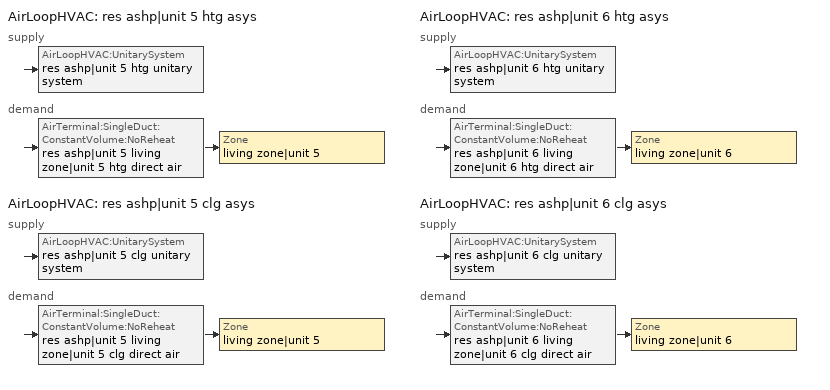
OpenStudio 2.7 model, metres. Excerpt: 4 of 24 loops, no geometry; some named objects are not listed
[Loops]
AirLoopHVAC 'res ashp|unit 5 htg asys'
 supply: AirLoopHVAC:UnitarySystem 'res ashp|unit 5 htg unitary system'
 demand: AirTerminal:SingleDuct:ConstantVolume:NoReheat 'res ashp|unit 5 living zone|unit 5 htg direct air' > Zone 'living zone|unit 5'
AirLoopHVAC 'res ashp|unit 5 clg asys'
 supply: AirLoopHVAC:UnitarySystem 'res ashp|unit 5 clg unitary system'
 demand: AirTerminal:SingleDuct:ConstantVolume:NoReheat 'res ashp|unit 5 living zone|unit 5 clg direct air' > Zone 'living zone|unit 5'
AirLoopHVAC 'res ashp|unit 6 htg asys'
 supply: AirLoopHVAC:UnitarySystem 'res ashp|unit 6 htg unitary system'
 demand: AirTerminal:SingleDuct:ConstantVolume:NoReheat 'res ashp|unit 6 living zone|unit 6 htg direct air' > Zone 'living zone|unit 6'
AirLoopHVAC 'res ashp|unit 6 clg asys'
 supply: AirLoopHVAC:UnitarySystem 'res ashp|unit 6 clg unitary system'
 demand: AirTerminal:SingleDuct:ConstantVolume:NoReheat 'res ashp|unit 6 living zone|unit 6 clg direct air' > Zone 'living zone|unit 6'
[Sizing:Zone] Zone Cooling Design Supply Air Temperature Input Method=SupplyAirTemperature; Zone Cooling Design Supply Air Temperature {C}=14; Zone Cooling Design Supply Air Temperature Difference {deltaC}=11.11; Zone Heating Design Supply Air Temperature Input Method=SupplyAirTemperature; Zone Heating Design Supply Air Temperature {C}=40; Zone Heating Design Supply Air Temperature Difference {deltaC}=11.11; Zone Cooling Design Supply Air Humidity Ratio {kg-H2O/kg-air}=0.0085; Zone Heating Design Supply Air Humidity Ratio {kg-H2O/kg-air}=0.008; Cooling Design Air Flow Method=DesignDay; Heating Design Air Flow Method=DesignDay; Account for Dedicated Outdoor Air System=No; Dedicated Outdoor Air System Control Strategy=NeutralSupplyAir; Dedicated Outdoor Air Low Setpoint Temperature for Design {C}=autosize; Dedicated Outdoor Air High Setpoint Temperature for Design {C}=autosize
living zone|unit 5; living zone|unit 6
[Zone equipment]
living zone|unit 5: res ashp|unit 5 living zone|unit 5 htg direct air, res ashp|unit 5 living zone|unit 5 clg direct air
living zone|unit 6: res ashp|unit 6 living zone|unit 6 htg direct air, res ashp|unit 6 living zone|unit 6 clg direct air
[Fan:OnOff] Availability Schedule=Always On Discrete; Fan Total Efficiency=0.75; Pressure Rise {Pa}=476.748; Maximum Flow Rate {m3/s}=autosize; Motor Efficiency=1; Motor In Airstream Fraction=1
Name | Fan Power Ratio Function of Speed Ratio Curve | Fan Efficiency Ratio Function of Speed Ratio Curve
res ashp|unit 5 htg supply fan | res ashp|unit 5 fan power curve | res ashp|unit 5 fan eff curve
res ashp|unit 5 clg supply fan | res ashp|unit 5 fan power curve 1 | res ashp|unit 5 fan eff curve 1
res ashp|unit 6 htg supply fan | res ashp|unit 6 fan power curve | res ashp|unit 6 fan eff curve
res ashp|unit 6 clg supply fan | res ashp|unit 6 fan power curve 1 | res ashp|unit 6 fan eff curve 1
[EnergyManagementSystem:Sensor]
Name | Output Variable or Output Meter Index Key | Output Variable or Output Meter
res_wh_5_amb_temp; res_af_5_tin_s | living zone|unit 5 | Zone Mean Air Temperature
res_wh_5_amb_rh | living zone|unit 5 | Zone Air Relative Humidity
res_wh_6_amb_temp; res_af_6_tin_s | living zone|unit 6 | Zone Mean Air Temperature
res_wh_6_amb_rh | living zone|unit 6 | Zone Air Relative Humidity
res_infil_1_range_sch_s | res mv_1 range exhaust schedule | Schedule Value
res_infil_1_bath_sch_s | res mv_1 bath exhaust schedule | Schedule Value
res_infil_1_wh_sch_s; res_infil_2_wh_sch_s; res_infil_4_wh_sch_s; res_infil_3_wh_sch_s; res_infil_8_wh_sch_s; res_infil_5_wh_sch_s; res_infil_6_wh_sch_s | Always On Discrete | Schedule Value
res_nv_2_nva_s | res nv_2 avail schedule | Schedule Value
res_nv_2_sp_s | res nv_2 temp schedule | Schedule Value
res_ds_res_ashp_unit_2_htg_asys_ah_mfr_s | Node 129 | System Node Mass Flow Rate
res_ds_res_ashp_unit_2_htg_asys_ah_vfr_s | Node 129 | System Node Current Density Volume Flow Rate
res_ds_res_ashp_unit_2_htg_asys_ah_tt_s | Node 129 | System Node Temperature
res_ds_res_ashp_unit_2_htg_asys_ra_t_s | Node 132 | System Node Temperature
res_ds_res_ashp_unit_2_htg_asys_ah_wt_s | Node 129 | System Node Humidity Ratio
res_ds_res_ashp_unit_2_htg_asys_ra_w_s | Node 132 | System Node Humidity Ratio
res_ds_res_ashp_unit_2_htg_asys_ah_t_s; res_ds_res_ashp_unit_2_clg_asys_ah_t_s; res_ds_res_ashp_unit_4_htg_asys_ah_t_s; res_ds_res_ashp_unit_4_clg_asys_ah_t_s; res_ds_res_ashp_unit_3_htg_asys_ah_t_s; res_ds_res_ashp_unit_3_clg_asys_ah_t_s | unfinished basement zone | Zone Air Temperature
res_ds_res_ashp_unit_2_htg_asys_ah_w_s; res_ds_res_ashp_unit_2_clg_asys_ah_w_s; res_ds_res_ashp_unit_4_htg_asys_ah_w_s; res_ds_res_ashp_unit_4_clg_asys_ah_w_s; res_ds_res_ashp_unit_3_htg_asys_ah_w_s; res_ds_res_ashp_unit_3_clg_asys_ah_w_s | unfinished basement zone | Zone Mean Air Humidity Ratio
res_ds_res_ashp_unit_2_clg_asys_ah_mfr_s | Node 136 | System Node Mass Flow Rate
res_ds_res_ashp_unit_2_clg_asys_ah_vfr_s | Node 136 | System Node Current Density Volume Flow Rate
res_ds_res_ashp_unit_2_clg_asys_ah_tt_s | Node 136 | System Node Temperature
res_ds_res_ashp_unit_2_clg_asys_ra_t_s | Node 139 | System Node Temperature
res_ds_res_ashp_unit_2_clg_asys_ah_wt_s | Node 136 | System Node Humidity Ratio
res_ds_res_ashp_unit_2_clg_asys_ra_w_s | Node 139 | System Node Humidity Ratio
res_infil_2_range_sch_s | res mv_2 range exhaust schedule | Schedule Value
res_infil_2_bath_sch_s | res mv_2 bath exhaust schedule | Schedule Value
res_nv_4_nva_s | res nv_4 avail schedule | Schedule Value
res_nv_4_sp_s | res nv_4 temp schedule | Schedule Value
res_ds_res_ashp_unit_4_htg_asys_ah_mfr_s | Node 143 | System Node Mass Flow Rate
res_ds_res_ashp_unit_4_htg_asys_ah_vfr_s | Node 143 | System Node Current Density Volume Flow Rate
res_ds_res_ashp_unit_4_htg_asys_ah_tt_s | Node 143 | System Node Temperature
res_ds_res_ashp_unit_4_htg_asys_ra_t_s | Node 146 | System Node Temperature
res_ds_res_ashp_unit_4_htg_asys_ah_wt_s | Node 143 | System Node Humidity Ratio
res_ds_res_ashp_unit_4_htg_asys_ra_w_s | Node 146 | System Node Humidity Ratio
res_ds_res_ashp_unit_4_clg_asys_ah_mfr_s | Node 150 | System Node Mass Flow Rate
res_ds_res_ashp_unit_4_clg_asys_ah_vfr_s | Node 150 | System Node Current Density Volume Flow Rate
res_ds_res_ashp_unit_4_clg_asys_ah_tt_s | Node 150 | System Node Temperature
res_ds_res_ashp_unit_4_clg_asys_ra_t_s | Node 153 | System Node Temperature
res_ds_res_ashp_unit_4_clg_asys_ah_wt_s | Node 150 | System Node Humidity Ratio
res_ds_res_ashp_unit_4_clg_asys_ra_w_s | Node 153 | System Node Humidity Ratio
res_infil_4_range_sch_s | res mv_4 range exhaust schedule | Schedule Value
res_infil_4_bath_sch_s | res mv_4 bath exhaust schedule | Schedule Value
res_nv_3_nva_s | res nv_3 avail schedule | Schedule Value
res_nv_3_sp_s | res nv_3 temp schedule | Schedule Value
res_ds_res_ashp_unit_3_htg_asys_ah_mfr_s | Node 157 | System Node Mass Flow Rate
res_ds_res_ashp_unit_3_htg_asys_ah_vfr_s | Node 157 | System Node Current Density Volume Flow Rate
res_ds_res_ashp_unit_3_htg_asys_ah_tt_s | Node 157 | System Node Temperature
res_ds_res_ashp_unit_3_htg_asys_ra_t_s | Node 160 | System Node Temperature
res_ds_res_ashp_unit_3_htg_asys_ah_wt_s | Node 157 | System Node Humidity Ratio
res_ds_res_ashp_unit_3_htg_asys_ra_w_s | Node 160 | System Node Humidity Ratio
res_ds_res_ashp_unit_3_clg_asys_ah_mfr_s | Node 164 | System Node Mass Flow Rate
res_ds_res_ashp_unit_3_clg_asys_ah_vfr_s | Node 164 | System Node Current Density Volume Flow Rate
res_ds_res_ashp_unit_3_clg_asys_ah_tt_s | Node 164 | System Node Temperature
res_ds_res_ashp_unit_3_clg_asys_ra_t_s | Node 167 | System Node Temperature
res_ds_res_ashp_unit_3_clg_asys_ah_wt_s | Node 164 | System Node Humidity Ratio
res_ds_res_ashp_unit_3_clg_asys_ra_w_s | Node 167 | System Node Humidity Ratio
res_infil_3_range_sch_s | res mv_3 range exhaust schedule | Schedule Value
res_infil_3_bath_sch_s | res mv_3 bath exhaust schedule | Schedule Value
res_nv_8_nva_s | res nv_8 avail schedule | Schedule Value
res_nv_8_sp_s | res nv_8 temp schedule | Schedule Value
res_infil_8_range_sch_s | res mv_8 range exhaust schedule | Schedule Value
res_infil_8_bath_sch_s | res mv_8 bath exhaust schedule | Schedule Value
res_af_5_tt_s | living zone|unit 5 | Zone Outdoor Air Drybulb Temperature
res_nv_5_nva_s | res nv_5 avail schedule | Schedule Value
res_nv_5_sp_s | res nv_5 temp schedule | Schedule Value
res_ds_res_ashp_unit_5_htg_asys_fan_rtf_s | res ashp|unit 5 htg supply fan | Fan Runtime Fraction
res_ds_res_ashp_unit_5_clg_asys_fan_rtf_s | res ashp|unit 5 clg supply fan | Fan Runtime Fraction
res_infil_5_range_sch_s | res mv_5 range exhaust schedule | Schedule Value
res_infil_5_bath_sch_s | res mv_5 bath exhaust schedule | Schedule Value
res_af_6_tt_s | living zone|unit 6 | Zone Outdoor Air Drybulb Temperature
res_nv_6_nva_s | res nv_6 avail schedule | Schedule Value
res_nv_6_sp_s | res nv_6 temp schedule | Schedule Value
res_ds_res_ashp_unit_6_htg_asys_fan_rtf_s | res ashp|unit 6 htg supply fan | Fan Runtime Fraction
res_ds_res_ashp_unit_6_clg_asys_fan_rtf_s | res ashp|unit 6 clg supply fan | Fan Runtime Fraction
res_infil_6_range_sch_s | res mv_6 range exhaust schedule | Schedule Value
res_infil_6_bath_sch_s | res mv_6 bath exhaust schedule | Schedule Value
[EnergyManagementSystem:Actuator]
Name | Actuated Component | Actuated Component Type | Actuated Component Control Type
res_wh_7_sens_act | res wh_7 sens | OtherEquipment | Power Level
res_wh_7_lat_act | res wh_7 lat | OtherEquipment | Power Level
res_wh_7_LESchedOverride | res wh_7 BottomElementSetpoint | Schedule:Constant | Schedule Value
res_wh_7_HPSchedOverride | res wh_7 WaterHeaterHPSchedule | Schedule:Constant | Schedule Value
res_wh_7_UESchedOverride | res wh_7 TopElementSetpoint | Schedule:Constant | Schedule Value
res_wh_1_sens_act | res wh_1 sens | OtherEquipment | Power Level
res_wh_1_lat_act | res wh_1 lat | OtherEquipment | Power Level
res_wh_1_LESchedOverride | res wh_1 BottomElementSetpoint | Schedule:Constant | Schedule Value
res_wh_1_HPSchedOverride | res wh_1 WaterHeaterHPSchedule | Schedule:Constant | Schedule Value
res_wh_1_UESchedOverride | res wh_1 TopElementSetpoint | Schedule:Constant | Schedule Value
res_wh_2_sens_act | res wh_2 sens | OtherEquipment | Power Level
res_wh_2_lat_act | res wh_2 lat | OtherEquipment | Power Level
res_wh_2_LESchedOverride | res wh_2 BottomElementSetpoint | Schedule:Constant | Schedule Value
res_wh_2_HPSchedOverride | res wh_2 WaterHeaterHPSchedule | Schedule:Constant | Schedule Value
res_wh_2_UESchedOverride | res wh_2 TopElementSetpoint | Schedule:Constant | Schedule Value
res_wh_4_sens_act | res wh_4 sens | OtherEquipment | Power Level
res_wh_4_lat_act | res wh_4 lat | OtherEquipment | Power Level
res_wh_4_LESchedOverride | res wh_4 BottomElementSetpoint | Schedule:Constant | Schedule Value
res_wh_4_HPSchedOverride | res wh_4 WaterHeaterHPSchedule | Schedule:Constant | Schedule Value
res_wh_4_UESchedOverride | res wh_4 TopElementSetpoint | Schedule:Constant | Schedule Value
res_wh_3_sens_act | res wh_3 sens | OtherEquipment | Power Level
res_wh_3_lat_act | res wh_3 lat | OtherEquipment | Power Level
res_wh_3_LESchedOverride | res wh_3 BottomElementSetpoint | Schedule:Constant | Schedule Value
res_wh_3_HPSchedOverride | res wh_3 WaterHeaterHPSchedule | Schedule:Constant | Schedule Value
res_wh_3_UESchedOverride | res wh_3 TopElementSetpoint | Schedule:Constant | Schedule Value
res_wh_8_sens_act | res wh_8 sens | OtherEquipment | Power Level
res_wh_8_lat_act | res wh_8 lat | OtherEquipment | Power Level
res_wh_8_LESchedOverride | res wh_8 BottomElementSetpoint | Schedule:Constant | Schedule Value
res_wh_8_HPSchedOverride | res wh_8 WaterHeaterHPSchedule | Schedule:Constant | Schedule Value
res_wh_8_UESchedOverride | res wh_8 TopElementSetpoint | Schedule:Constant | Schedule Value
res_wh_5_sens_act | res wh_5 sens | OtherEquipment | Power Level
res_wh_5_lat_act | res wh_5 lat | OtherEquipment | Power Level
res_wh_5_LESchedOverride | res wh_5 BottomElementSetpoint | Schedule:Constant | Schedule Value
res_wh_5_HPSchedOverride | res wh_5 WaterHeaterHPSchedule | Schedule:Constant | Schedule Value
res_wh_5_UESchedOverride | res wh_5 TopElementSetpoint | Schedule:Constant | Schedule Value
res_wh_6_sens_act | res wh_6 sens | OtherEquipment | Power Level
res_wh_6_lat_act | res wh_6 lat | OtherEquipment | Power Level
res_wh_6_LESchedOverride | res wh_6 BottomElementSetpoint | Schedule:Constant | Schedule Value
res_wh_6_HPSchedOverride | res wh_6 WaterHeaterHPSchedule | Schedule:Constant | Schedule Value
res_wh_6_UESchedOverride | res wh_6 TopElementSetpoint | Schedule:Constant | Schedule Value
res_nv_7_flow_act | res nv_7 flow | Zone Infiltration | Air Exchange Flow Rate
res_infil_7_house_fan_act | res infil_7 house fan | ElectricEquipment | Electric Power Level
res_infil_7_range_fan_act | res infil_7 range fan | ElectricEquipment | Electric Power Level
res_infil_7_bath_fan_act | res infil_7 bath fan | ElectricEquipment | Electric Power Level
res_infil_7_flow_act | res infil_7 flow | Zone Infiltration | Air Exchange Flow Rate
res_nv_1_flow_act | res nv_1 flow | Zone Infiltration | Air Exchange Flow Rate
res_ds_res_ashp_clg_asys_SupSLkToLvEq_act | res ds res ashp clg asys SupSLkToLvEq | OtherEquipment | Power Level
res_ds_res_ashp_clg_asys_SupLatLkToLvEq_act | res ds res ashp clg asys SupLatLkToLvEq | OtherEquipment | Power Level
res_ds_res_ashp_clg_asys_SupDCnToLvEq_act | res ds res ashp clg asys SupDCnToLvEq | OtherEquipment | Power Level
res_ds_res_ashp_clg_asys_SupDCnToAhEq_act | res ds res ashp clg asys SupDCnToAhEq | OtherEquipment | Power Level
res_ds_res_ashp_clg_asys_RetDCnToPlEq_act | res ds res ashp clg asys RetDCnToPlEq | OtherEquipment | Power Level
res_ds_res_ashp_clg_asys_RetDCnToAhEquip_act | res ds res ashp clg asys RetDCnToAhEquip | OtherEquipment | Power Level
res_ds_res_ashp_clg_asys_SupSLkToAhEq_act | res ds res ashp clg asys SupSLkToAhEq | OtherEquipment | Power Level
res_ds_res_ashp_clg_asys_SupLatLkToAhEq_act | res ds res ashp clg asys SupLatLkToAhEq | OtherEquipment | Power Level
res_ds_res_ashp_clg_asys_RetSLkEq_act | res ds res ashp clg asys RetSLkEq | OtherEquipment | Power Level
res_ds_res_ashp_clg_asys_RetLatLkEq_act | res ds res ashp clg asys RetLatLkEq | OtherEquipment | Power Level
res_ds_res_ashp_clg_asys_AhToLivMix_act | res ds res ashp clg asys AhToLivMix | ZoneMixing | Air Exchange Flow Rate
res_ds_res_ashp_clg_asys_LivToAhMix_act | res ds res ashp clg asys LivToAhMix | ZoneMixing | Air Exchange Flow Rate
res_ds_res_ashp_htg_asys_SupSLkToLvEq_act | res ds res ashp htg asys SupSLkToLvEq | OtherEquipment | Power Level
res_ds_res_ashp_htg_asys_SupLatLkToLvEq_act | res ds res ashp htg asys SupLatLkToLvEq | OtherEquipment | Power Level
res_ds_res_ashp_htg_asys_SupDCnToLvEq_act | res ds res ashp htg asys SupDCnToLvEq | OtherEquipment | Power Level
res_ds_res_ashp_htg_asys_SupDCnToAhEq_act | res ds res ashp htg asys SupDCnToAhEq | OtherEquipment | Power Level
res_ds_res_ashp_htg_asys_RetDCnToPlEq_act | res ds res ashp htg asys RetDCnToPlEq | OtherEquipment | Power Level
res_ds_res_ashp_htg_asys_RetDCnToAhEquip_act | res ds res ashp htg asys RetDCnToAhEquip | OtherEquipment | Power Level
res_ds_res_ashp_htg_asys_SupSLkToAhEq_act | res ds res ashp htg asys SupSLkToAhEq | OtherEquipment | Power Level
res_ds_res_ashp_htg_asys_SupLatLkToAhEq_act | res ds res ashp htg asys SupLatLkToAhEq | OtherEquipment | Power Level
res_ds_res_ashp_htg_asys_RetSLkEq_act | res ds res ashp htg asys RetSLkEq | OtherEquipment | Power Level
res_ds_res_ashp_htg_asys_RetLatLkEq_act | res ds res ashp htg asys RetLatLkEq | OtherEquipment | Power Level
res_ds_res_ashp_htg_asys_AhToLivMix_act | res ds res ashp htg asys AhToLivMix | ZoneMixing | Air Exchange Flow Rate
res_ds_res_ashp_htg_asys_LivToAhMix_act | res ds res ashp htg asys LivToAhMix | ZoneMixing | Air Exchange Flow Rate
res_infil_1_house_fan_act | res infil_1 house fan | ElectricEquipment | Electric Power Level
res_infil_1_range_fan_act | res infil_1 range fan | ElectricEquipment | Electric Power Level
res_infil_1_bath_fan_act | res infil_1 bath fan | ElectricEquipment | Electric Power Level
res_infil_1_flow_act | res infil_1 flow | Zone Infiltration | Air Exchange Flow Rate
res_nv_2_flow_act | res nv_2 flow | Zone Infiltration | Air Exchange Flow Rate
res_ds_res_ashp_unit_2_htg_asys_SupSLkToLvEq_act | res ds res ashp_unit 2 htg asys SupSLkToLvEq | OtherEquipment | Power Level
res_ds_res_ashp_unit_2_htg_asys_SupLatLkToLvEq_act | res ds res ashp_unit 2 htg asys SupLatLkToLvEq | OtherEquipment | Power Level
res_ds_res_ashp_unit_2_htg_asys_SupDCnToLvEq_act | res ds res ashp_unit 2 htg asys SupDCnToLvEq | OtherEquipment | Power Level
res_ds_res_ashp_unit_2_htg_asys_SupDCnToAhEq_act | res ds res ashp_unit 2 htg asys SupDCnToAhEq | OtherEquipment | Power Level
res_ds_res_ashp_unit_2_htg_asys_RetDCnToPlEq_act | res ds res ashp_unit 2 htg asys RetDCnToPlEq | OtherEquipment | Power Level
res_ds_res_ashp_unit_2_htg_asys_RetDCnToAhEquip_act | res ds res ashp_unit 2 htg asys RetDCnToAhEquip | OtherEquipment | Power Level
res_ds_res_ashp_unit_2_htg_asys_SupSLkToAhEq_act | res ds res ashp_unit 2 htg asys SupSLkToAhEq | OtherEquipment | Power Level
res_ds_res_ashp_unit_2_htg_asys_SupLatLkToAhEq_act | res ds res ashp_unit 2 htg asys SupLatLkToAhEq | OtherEquipment | Power Level
res_ds_res_ashp_unit_2_htg_asys_RetSLkEq_act | res ds res ashp_unit 2 htg asys RetSLkEq | OtherEquipment | Power Level
res_ds_res_ashp_unit_2_htg_asys_RetLatLkEq_act | res ds res ashp_unit 2 htg asys RetLatLkEq | OtherEquipment | Power Level
res_ds_res_ashp_unit_2_htg_asys_AhToLivMix_act | res ds res ashp_unit 2 htg asys AhToLivMix | ZoneMixing | Air Exchange Flow Rate
res_ds_res_ashp_unit_2_htg_asys_LivToAhMix_act | res ds res ashp_unit 2 htg asys LivToAhMix | ZoneMixing | Air Exchange Flow Rate
res_ds_res_ashp_unit_2_clg_asys_SupSLkToLvEq_act | res ds res ashp_unit 2 clg asys SupSLkToLvEq | OtherEquipment | Power Level
res_ds_res_ashp_unit_2_clg_asys_SupLatLkToLvEq_act | res ds res ashp_unit 2 clg asys SupLatLkToLvEq | OtherEquipment | Power Level
res_ds_res_ashp_unit_2_clg_asys_SupDCnToLvEq_act | res ds res ashp_unit 2 clg asys SupDCnToLvEq | OtherEquipment | Power Level
res_ds_res_ashp_unit_2_clg_asys_SupDCnToAhEq_act | res ds res ashp_unit 2 clg asys SupDCnToAhEq | OtherEquipment | Power Level
res_ds_res_ashp_unit_2_clg_asys_RetDCnToPlEq_act | res ds res ashp_unit 2 clg asys RetDCnToPlEq | OtherEquipment | Power Level
res_ds_res_ashp_unit_2_clg_asys_RetDCnToAhEquip_act | res ds res ashp_unit 2 clg asys RetDCnToAhEquip | OtherEquipment | Power Level
res_ds_res_ashp_unit_2_clg_asys_SupSLkToAhEq_act | res ds res ashp_unit 2 clg asys SupSLkToAhEq | OtherEquipment | Power Level
res_ds_res_ashp_unit_2_clg_asys_SupLatLkToAhEq_act | res ds res ashp_unit 2 clg asys SupLatLkToAhEq | OtherEquipment | Power Level
res_ds_res_ashp_unit_2_clg_asys_RetSLkEq_act | res ds res ashp_unit 2 clg asys RetSLkEq | OtherEquipment | Power Level
res_ds_res_ashp_unit_2_clg_asys_RetLatLkEq_act | res ds res ashp_unit 2 clg asys RetLatLkEq | OtherEquipment | Power Level
res_ds_res_ashp_unit_2_clg_asys_AhToLivMix_act | res ds res ashp_unit 2 clg asys AhToLivMix | ZoneMixing | Air Exchange Flow Rate
res_ds_res_ashp_unit_2_clg_asys_LivToAhMix_act | res ds res ashp_unit 2 clg asys LivToAhMix | ZoneMixing | Air Exchange Flow Rate
res_infil_2_house_fan_act | res infil_2 house fan | ElectricEquipment | Electric Power Level
res_infil_2_range_fan_act | res infil_2 range fan | ElectricEquipment | Electric Power Level
res_infil_2_bath_fan_act | res infil_2 bath fan | ElectricEquipment | Electric Power Level
res_infil_2_flow_act | res infil_2 flow | Zone Infiltration | Air Exchange Flow Rate
res_nv_4_flow_act | res nv_4 flow | Zone Infiltration | Air Exchange Flow Rate
res_ds_res_ashp_unit_4_htg_asys_SupSLkToLvEq_act | res ds res ashp_unit 4 htg asys SupSLkToLvEq | OtherEquipment | Power Level
res_ds_res_ashp_unit_4_htg_asys_SupLatLkToLvEq_act | res ds res ashp_unit 4 htg asys SupLatLkToLvEq | OtherEquipment | Power Level
res_ds_res_ashp_unit_4_htg_asys_SupDCnToLvEq_act | res ds res ashp_unit 4 htg asys SupDCnToLvEq | OtherEquipment | Power Level
res_ds_res_ashp_unit_4_htg_asys_SupDCnToAhEq_act | res ds res ashp_unit 4 htg asys SupDCnToAhEq | OtherEquipment | Power Level
res_ds_res_ashp_unit_4_htg_asys_RetDCnToPlEq_act | res ds res ashp_unit 4 htg asys RetDCnToPlEq | OtherEquipment | Power Level
res_ds_res_ashp_unit_4_htg_asys_RetDCnToAhEquip_act | res ds res ashp_unit 4 htg asys RetDCnToAhEquip | OtherEquipment | Power Level
res_ds_res_ashp_unit_4_htg_asys_SupSLkToAhEq_act | res ds res ashp_unit 4 htg asys SupSLkToAhEq | OtherEquipment | Power Level
res_ds_res_ashp_unit_4_htg_asys_SupLatLkToAhEq_act | res ds res ashp_unit 4 htg asys SupLatLkToAhEq | OtherEquipment | Power Level
res_ds_res_ashp_unit_4_htg_asys_RetSLkEq_act | res ds res ashp_unit 4 htg asys RetSLkEq | OtherEquipment | Power Level
res_ds_res_ashp_unit_4_htg_asys_RetLatLkEq_act | res ds res ashp_unit 4 htg asys RetLatLkEq | OtherEquipment | Power Level
res_ds_res_ashp_unit_4_htg_asys_AhToLivMix_act | res ds res ashp_unit 4 htg asys AhToLivMix | ZoneMixing | Air Exchange Flow Rate
res_ds_res_ashp_unit_4_htg_asys_LivToAhMix_act | res ds res ashp_unit 4 htg asys LivToAhMix | ZoneMixing | Air Exchange Flow Rate
res_ds_res_ashp_unit_4_clg_asys_SupSLkToLvEq_act | res ds res ashp_unit 4 clg asys SupSLkToLvEq | OtherEquipment | Power Level
res_ds_res_ashp_unit_4_clg_asys_SupLatLkToLvEq_act | res ds res ashp_unit 4 clg asys SupLatLkToLvEq | OtherEquipment | Power Level
res_ds_res_ashp_unit_4_clg_asys_SupDCnToLvEq_act | res ds res ashp_unit 4 clg asys SupDCnToLvEq | OtherEquipment | Power Level
res_ds_res_ashp_unit_4_clg_asys_SupDCnToAhEq_act | res ds res ashp_unit 4 clg asys SupDCnToAhEq | OtherEquipment | Power Level
res_ds_res_ashp_unit_4_clg_asys_RetDCnToPlEq_act | res ds res ashp_unit 4 clg asys RetDCnToPlEq | OtherEquipment | Power Level
res_ds_res_ashp_unit_4_clg_asys_RetDCnToAhEquip_act | res ds res ashp_unit 4 clg asys RetDCnToAhEquip | OtherEquipment | Power Level
res_ds_res_ashp_unit_4_clg_asys_SupSLkToAhEq_act | res ds res ashp_unit 4 clg asys SupSLkToAhEq | OtherEquipment | Power Level
res_ds_res_ashp_unit_4_clg_asys_SupLatLkToAhEq_act | res ds res ashp_unit 4 clg asys SupLatLkToAhEq | OtherEquipment | Power Level
res_ds_res_ashp_unit_4_clg_asys_RetSLkEq_act | res ds res ashp_unit 4 clg asys RetSLkEq | OtherEquipment | Power Level
res_ds_res_ashp_unit_4_clg_asys_RetLatLkEq_act | res ds res ashp_unit 4 clg asys RetLatLkEq | OtherEquipment | Power Level
res_ds_res_ashp_unit_4_clg_asys_AhToLivMix_act | res ds res ashp_unit 4 clg asys AhToLivMix | ZoneMixing | Air Exchange Flow Rate
res_ds_res_ashp_unit_4_clg_asys_LivToAhMix_act | res ds res ashp_unit 4 clg asys LivToAhMix | ZoneMixing | Air Exchange Flow Rate
res_infil_4_house_fan_act | res infil_4 house fan | ElectricEquipment | Electric Power Level
res_infil_4_range_fan_act | res infil_4 range fan | ElectricEquipment | Electric Power Level
res_infil_4_bath_fan_act | res infil_4 bath fan | ElectricEquipment | Electric Power Level
res_infil_4_flow_act | res infil_4 flow | Zone Infiltration | Air Exchange Flow Rate
res_nv_3_flow_act | res nv_3 flow | Zone Infiltration | Air Exchange Flow Rate
res_ds_res_ashp_unit_3_htg_asys_SupSLkToLvEq_act | res ds res ashp_unit 3 htg asys SupSLkToLvEq | OtherEquipment | Power Level
res_ds_res_ashp_unit_3_htg_asys_SupLatLkToLvEq_act | res ds res ashp_unit 3 htg asys SupLatLkToLvEq | OtherEquipment | Power Level
res_ds_res_ashp_unit_3_htg_asys_SupDCnToLvEq_act | res ds res ashp_unit 3 htg asys SupDCnToLvEq | OtherEquipment | Power Level
res_ds_res_ashp_unit_3_htg_asys_SupDCnToAhEq_act | res ds res ashp_unit 3 htg asys SupDCnToAhEq | OtherEquipment | Power Level
res_ds_res_ashp_unit_3_htg_asys_RetDCnToPlEq_act | res ds res ashp_unit 3 htg asys RetDCnToPlEq | OtherEquipment | Power Level
res_ds_res_ashp_unit_3_htg_asys_RetDCnToAhEquip_act | res ds res ashp_unit 3 htg asys RetDCnToAhEquip | OtherEquipment | Power Level
res_ds_res_ashp_unit_3_htg_asys_SupSLkToAhEq_act | res ds res ashp_unit 3 htg asys SupSLkToAhEq | OtherEquipment | Power Level
res_ds_res_ashp_unit_3_htg_asys_SupLatLkToAhEq_act | res ds res ashp_unit 3 htg asys SupLatLkToAhEq | OtherEquipment | Power Level
res_ds_res_ashp_unit_3_htg_asys_RetSLkEq_act | res ds res ashp_unit 3 htg asys RetSLkEq | OtherEquipment | Power Level
res_ds_res_ashp_unit_3_htg_asys_RetLatLkEq_act | res ds res ashp_unit 3 htg asys RetLatLkEq | OtherEquipment | Power Level
res_ds_res_ashp_unit_3_htg_asys_AhToLivMix_act | res ds res ashp_unit 3 htg asys AhToLivMix | ZoneMixing | Air Exchange Flow Rate
res_ds_res_ashp_unit_3_htg_asys_LivToAhMix_act | res ds res ashp_unit 3 htg asys LivToAhMix | ZoneMixing | Air Exchange Flow Rate
res_ds_res_ashp_unit_3_clg_asys_SupSLkToLvEq_act | res ds res ashp_unit 3 clg asys SupSLkToLvEq | OtherEquipment | Power Level
res_ds_res_ashp_unit_3_clg_asys_SupLatLkToLvEq_act | res ds res ashp_unit 3 clg asys SupLatLkToLvEq | OtherEquipment | Power Level
res_ds_res_ashp_unit_3_clg_asys_SupDCnToLvEq_act | res ds res ashp_unit 3 clg asys SupDCnToLvEq | OtherEquipment | Power Level
res_ds_res_ashp_unit_3_clg_asys_SupDCnToAhEq_act | res ds res ashp_unit 3 clg asys SupDCnToAhEq | OtherEquipment | Power Level
res_ds_res_ashp_unit_3_clg_asys_RetDCnToPlEq_act | res ds res ashp_unit 3 clg asys RetDCnToPlEq | OtherEquipment | Power Level
res_ds_res_ashp_unit_3_clg_asys_RetDCnToAhEquip_act | res ds res ashp_unit 3 clg asys RetDCnToAhEquip | OtherEquipment | Power Level
res_ds_res_ashp_unit_3_clg_asys_SupSLkToAhEq_act | res ds res ashp_unit 3 clg asys SupSLkToAhEq | OtherEquipment | Power Level
res_ds_res_ashp_unit_3_clg_asys_SupLatLkToAhEq_act | res ds res ashp_unit 3 clg asys SupLatLkToAhEq | OtherEquipment | Power Level
res_ds_res_ashp_unit_3_clg_asys_RetSLkEq_act | res ds res ashp_unit 3 clg asys RetSLkEq | OtherEquipment | Power Level
res_ds_res_ashp_unit_3_clg_asys_RetLatLkEq_act | res ds res ashp_unit 3 clg asys RetLatLkEq | OtherEquipment | Power Level
res_ds_res_ashp_unit_3_clg_asys_AhToLivMix_act | res ds res ashp_unit 3 clg asys AhToLivMix | ZoneMixing | Air Exchange Flow Rate
res_ds_res_ashp_unit_3_clg_asys_LivToAhMix_act | res ds res ashp_unit 3 clg asys LivToAhMix | ZoneMixing | Air Exchange Flow Rate
res_infil_3_house_fan_act | res infil_3 house fan | ElectricEquipment | Electric Power Level
res_infil_3_range_fan_act | res infil_3 range fan | ElectricEquipment | Electric Power Level
res_infil_3_bath_fan_act | res infil_3 bath fan | ElectricEquipment | Electric Power Level
res_infil_3_flow_act | res infil_3 flow | Zone Infiltration | Air Exchange Flow Rate
res_nv_8_flow_act | res nv_8 flow | Zone Infiltration | Air Exchange Flow Rate
res_infil_8_house_fan_act | res infil_8 house fan | ElectricEquipment | Electric Power Level
res_infil_8_range_fan_act | res infil_8 range fan | ElectricEquipment | Electric Power Level
res_infil_8_bath_fan_act | res infil_8 bath fan | ElectricEquipment | Electric Power Level
res_infil_8_flow_act | res infil_8 flow | Zone Infiltration | Air Exchange Flow Rate
res_nv_5_flow_act | res nv_5 flow | Zone Infiltration | Air Exchange Flow Rate
res_infil_5_house_fan_act | res infil_5 house fan | ElectricEquipment | Electric Power Level
res_infil_5_range_fan_act | res infil_5 range fan | ElectricEquipment | Electric Power Level
res_infil_5_bath_fan_act | res infil_5 bath fan | ElectricEquipment | Electric Power Level
res_infil_5_flow_act | res infil_5 flow | Zone Infiltration | Air Exchange Flow Rate
res_nv_6_flow_act | res nv_6 flow | Zone Infiltration | Air Exchange Flow Rate
res_infil_6_house_fan_act | res infil_6 house fan | ElectricEquipment | Electric Power Level
res_infil_6_range_fan_act | res infil_6 range fan | ElectricEquipment | Electric Power Level
res_infil_6_bath_fan_act | res infil_6 bath fan | ElectricEquipment | Electric Power Level
res_infil_6_flow_act | res infil_6 flow | Zone Infiltration | Air Exchange Flow Rate
[EnergyManagementSystem:Program]
res_wh_7_InletAir: Set T_hpwh_inlet_0 = res_wh_7_amb_temp; Set res_wh_7_Tamb_act = T_hpwh_inlet_0; Set res_wh_7_RHamb_act = res_wh_7_amb_rh/100; Set temp1=(res_wh_7_tl*1.0)+res_wh_7_fan_pwr*1.0; Set res_wh_7_sens_act = 0-(res_wh_7_sens_cool*1.0)-temp1; Set res_wh_7_lat_act = 0 - res_wh_7_lat_cool * 1.0
res_wh_7_Control: Set res_wh_7_UESchedOverride = 49.78; Set res_wh_7_HPSchedOverride = 51.67; Set UEMax_0 = (@TrendMax res_wh_7_UETrend 2); Set LEMax_0 = (@TrendMax res_wh_7_LETrend 2); Set ElemOn_0 = (@Max UEMax_0 LEMax_0); If (res_wh_7_T_ctrl<40.38) || ((ElemOn_0>0) && (res_wh_7_T_ctrl<51.28)); Set res_wh_7_LESchedOverride = 70; Set res_wh_7_HPSchedOverride = 0; Else; Set res_wh_7_LESchedOverride = 0; Set res_wh_7_HPSchedOverride = 51.67; EndIf
res_wh_1_InletAir: Set T_hpwh_inlet_1 = res_wh_1_amb_temp; Set res_wh_1_Tamb_act = T_hpwh_inlet_1; Set res_wh_1_RHamb_act = res_wh_1_amb_rh/100; Set temp1=(res_wh_1_tl*1.0)+res_wh_1_fan_pwr*1.0; Set res_wh_1_sens_act = 0-(res_wh_1_sens_cool*1.0)-temp1; Set res_wh_1_lat_act = 0 - res_wh_1_lat_cool * 1.0
res_wh_1_Control: Set res_wh_1_UESchedOverride = 49.78; Set res_wh_1_HPSchedOverride = 51.67; Set UEMax_1 = (@TrendMax res_wh_1_UETrend 2); Set LEMax_1 = (@TrendMax res_wh_1_LETrend 2); Set ElemOn_1 = (@Max UEMax_1 LEMax_1); If (res_wh_1_T_ctrl<40.38) || ((ElemOn_1>0) && (res_wh_1_T_ctrl<51.28)); Set res_wh_1_LESchedOverride = 70; Set res_wh_1_HPSchedOverride = 0; Else; Set res_wh_1_LESchedOverride = 0; Set res_wh_1_HPSchedOverride = 51.67; EndIf
res_wh_2_InletAir: Set T_hpwh_inlet_2 = res_wh_2_amb_temp; Set res_wh_2_Tamb_act = T_hpwh_inlet_2; Set res_wh_2_RHamb_act = res_wh_2_amb_rh/100; Set temp1=(res_wh_2_tl*1.0)+res_wh_2_fan_pwr*1.0; Set res_wh_2_sens_act = 0-(res_wh_2_sens_cool*1.0)-temp1; Set res_wh_2_lat_act = 0 - res_wh_2_lat_cool * 1.0
res_wh_2_Control: Set res_wh_2_UESchedOverride = 49.78; Set res_wh_2_HPSchedOverride = 51.67; Set UEMax_2 = (@TrendMax res_wh_2_UETrend 2); Set LEMax_2 = (@TrendMax res_wh_2_LETrend 2); Set ElemOn_2 = (@Max UEMax_2 LEMax_2); If (res_wh_2_T_ctrl<40.38) || ((ElemOn_2>0) && (res_wh_2_T_ctrl<51.28)); Set res_wh_2_LESchedOverride = 70; Set res_wh_2_HPSchedOverride = 0; Else; Set res_wh_2_LESchedOverride = 0; Set res_wh_2_HPSchedOverride = 51.67; EndIf
res_wh_4_InletAir: Set T_hpwh_inlet_3 = res_wh_4_amb_temp; Set res_wh_4_Tamb_act = T_hpwh_inlet_3; Set res_wh_4_RHamb_act = res_wh_4_amb_rh/100; Set temp1=(res_wh_4_tl*1.0)+res_wh_4_fan_pwr*1.0; Set res_wh_4_sens_act = 0-(res_wh_4_sens_cool*1.0)-temp1; Set res_wh_4_lat_act = 0 - res_wh_4_lat_cool * 1.0
res_wh_4_Control: Set res_wh_4_UESchedOverride = 49.78; Set res_wh_4_HPSchedOverride = 51.67; Set UEMax_3 = (@TrendMax res_wh_4_UETrend 2); Set LEMax_3 = (@TrendMax res_wh_4_LETrend 2); Set ElemOn_3 = (@Max UEMax_3 LEMax_3); If (res_wh_4_T_ctrl<40.38) || ((ElemOn_3>0) && (res_wh_4_T_ctrl<51.28)); Set res_wh_4_LESchedOverride = 70; Set res_wh_4_HPSchedOverride = 0; Else; Set res_wh_4_LESchedOverride = 0; Set res_wh_4_HPSchedOverride = 51.67; EndIf
res_wh_3_InletAir: Set T_hpwh_inlet_4 = res_wh_3_amb_temp; Set res_wh_3_Tamb_act = T_hpwh_inlet_4; Set res_wh_3_RHamb_act = res_wh_3_amb_rh/100; Set temp1=(res_wh_3_tl*1.0)+res_wh_3_fan_pwr*1.0; Set res_wh_3_sens_act = 0-(res_wh_3_sens_cool*1.0)-temp1; Set res_wh_3_lat_act = 0 - res_wh_3_lat_cool * 1.0
res_wh_3_Control: Set res_wh_3_UESchedOverride = 49.78; Set res_wh_3_HPSchedOverride = 51.67; Set UEMax_4 = (@TrendMax res_wh_3_UETrend 2); Set LEMax_4 = (@TrendMax res_wh_3_LETrend 2); Set ElemOn_4 = (@Max UEMax_4 LEMax_4); If (res_wh_3_T_ctrl<40.38) || ((ElemOn_4>0) && (res_wh_3_T_ctrl<51.28)); Set res_wh_3_LESchedOverride = 70; Set res_wh_3_HPSchedOverride = 0; Else; Set res_wh_3_LESchedOverride = 0; Set res_wh_3_HPSchedOverride = 51.67; EndIf
res_wh_8_InletAir: Set T_hpwh_inlet_5 = res_wh_8_amb_temp; Set res_wh_8_Tamb_act = T_hpwh_inlet_5; Set res_wh_8_RHamb_act = res_wh_8_amb_rh/100; Set temp1=(res_wh_8_tl*1.0)+res_wh_8_fan_pwr*1.0; Set res_wh_8_sens_act = 0-(res_wh_8_sens_cool*1.0)-temp1; Set res_wh_8_lat_act = 0 - res_wh_8_lat_cool * 1.0
res_wh_8_Control: Set res_wh_8_UESchedOverride = 49.78; Set res_wh_8_HPSchedOverride = 51.67; Set UEMax_5 = (@TrendMax res_wh_8_UETrend 2); Set LEMax_5 = (@TrendMax res_wh_8_LETrend 2); Set ElemOn_5 = (@Max UEMax_5 LEMax_5); If (res_wh_8_T_ctrl<40.38) || ((ElemOn_5>0) && (res_wh_8_T_ctrl<51.28)); Set res_wh_8_LESchedOverride = 70; Set res_wh_8_HPSchedOverride = 0; Else; Set res_wh_8_LESchedOverride = 0; Set res_wh_8_HPSchedOverride = 51.67; EndIf
res_wh_5_InletAir: Set T_hpwh_inlet_6 = res_wh_5_amb_temp; Set res_wh_5_Tamb_act = T_hpwh_inlet_6; Set res_wh_5_RHamb_act = res_wh_5_amb_rh/100; Set temp1=(res_wh_5_tl*1.0)+res_wh_5_fan_pwr*1.0; Set res_wh_5_sens_act = 0-(res_wh_5_sens_cool*1.0)-temp1; Set res_wh_5_lat_act = 0 - res_wh_5_lat_cool * 1.0
res_wh_5_Control: Set res_wh_5_UESchedOverride = 49.78; Set res_wh_5_HPSchedOverride = 51.67; Set UEMax_6 = (@TrendMax res_wh_5_UETrend 2); Set LEMax_6 = (@TrendMax res_wh_5_LETrend 2); Set ElemOn_6 = (@Max UEMax_6 LEMax_6); If (res_wh_5_T_ctrl<40.38) || ((ElemOn_6>0) && (res_wh_5_T_ctrl<51.28)); Set res_wh_5_LESchedOverride = 70; Set res_wh_5_HPSchedOverride = 0; Else; Set res_wh_5_LESchedOverride = 0; Set res_wh_5_HPSchedOverride = 51.67; EndIf
res_wh_6_InletAir: Set T_hpwh_inlet_7 = res_wh_6_amb_temp; Set res_wh_6_Tamb_act = T_hpwh_inlet_7; Set res_wh_6_RHamb_act = res_wh_6_amb_rh/100; Set temp1=(res_wh_6_tl*1.0)+res_wh_6_fan_pwr*1.0; Set res_wh_6_sens_act = 0-(res_wh_6_sens_cool*1.0)-temp1; Set res_wh_6_lat_act = 0 - res_wh_6_lat_cool * 1.0
res_wh_6_Control: Set res_wh_6_UESchedOverride = 49.78; Set res_wh_6_HPSchedOverride = 51.67; Set UEMax_7 = (@TrendMax res_wh_6_UETrend 2); Set LEMax_7 = (@TrendMax res_wh_6_LETrend 2); Set ElemOn_7 = (@Max UEMax_7 LEMax_7); If (res_wh_6_T_ctrl<40.38) || ((ElemOn_7>0) && (res_wh_6_T_ctrl<51.28)); Set res_wh_6_LESchedOverride = 70; Set res_wh_6_HPSchedOverride = 0; Else; Set res_wh_6_LESchedOverride = 0; Set res_wh_6_HPSchedOverride = 51.67; EndIf
res_nv_7_program: Set Tdiff = res_af_7_tin_s-res_af_7_tt_s; Set dT = (@Abs Tdiff); Set pt = (@RhFnTdbWPb res_af_7_tt_s res_nv_wt_s res_nv_pb_s); Set NVA = 2472.2613780480024; Set Cs = 8.963020389461627e-05; Set Cw = 6.158219665777789e-05; Set MNV = 0.6292632576; Set MHR = 0.0115; Set MRH = 0.7; Set temp1 = (res_nv_7_nva_s*NVA); Set SGNV = temp1*((((Cs*dT)+(Cw*(res_af_vw_s^2)))^0.5)/1000); If (res_nv_wt_s<MHR) && (pt<MRH) && (res_af_7_tin_s>res_nv_7_sp_s); Set temp2 = (res_af_7_tin_s-res_nv_7_sp_s); Set NVadj1 = temp2/(res_af_7_tin_s-res_af_7_tt_s); Set NVadj2 = (@Min NVadj1 1); Set NVadj3 = (@Max NVadj2 0); Set NVadj = SGNV*NVadj3; Set res_nv_7_flow_act = (@Min NVadj MNV); Else; Set res_nv_7_flow_act = 0; EndIf
res_infil_7_program: Set p_m = 0.14; Set p_s = 0.22; Set s_m = 270; Set s_s = 370; Set z_m = 9.99744; Set z_s = 2.4384; Set f_t = (((s_m/z_m)^p_m)*((z_s/s_s)^p_s)); Set Tdiff = res_af_7_tin_s-res_af_7_tt_s; Set dT = @Abs Tdiff; Set c = 0.0174; Set Cs = 0.0471; Set Cw = 0.1406; Set n = 0.67; Set sft = (f_t*0.5); Set temp1 = ((c*Cw)*((sft*res_af_vw_s)^(2*n)))^2; Set Qn = (((c*Cs*(dT^n))^2)+temp1)^0.5; Set Tdiff = res_af_7_tin_s-res_af_7_tt_s; Set dT = @Abs Tdiff; Set QWHV = res_infil_7_wh_sch_s*0.0165; Set Qrange = res_infil_7_range_sch_s*0.0472; Set Qdryer = 0.0; Set Qbath = res_infil_7_bath_sch_s*0.0354; Set QhpwhOut = 0; Set QhpwhIn = 0; Set QductsOut = 0; Set QductsIn = 0; Set Qout = QWHV+Qrange+Qbath+Qdryer+QhpwhOut+QductsOut; Set Qin = QhpwhIn+QductsIn; Set Qu = (@Abs (Qout-Qin)); Set Qb = (@Min Qout Qin); Set faneff_wh = 0.9438948864000002; Set res_infil_7_house_fan_act = (QWHV*300)/faneff_wh*1; Set faneff_sp = 0.4719474432000001; Set res_infil_7_range_fan_act = (Qrange*300)/faneff_sp; Set res_infil_7_bath_fan_act = (Qbath*300)/faneff_sp; Set Q_acctd_for_elsewhere = QhpwhOut+QhpwhIn+QductsOut+QductsIn; Set res_infil_7_flow_act = (((Qu^2)+(Qn^2))^0.5)-Q_acctd_for_elsewhere; Set res_infil_7_flow_act = (@Max res_infil_7_flow_act 0)
res_nv_1_program: Set Tdiff = res_af_1_tin_s-res_af_1_tt_s; Set dT = (@Abs Tdiff); Set pt = (@RhFnTdbWPb res_af_1_tt_s res_nv_wt_s res_nv_pb_s); Set NVA = 2472.261378048; Set Cs = 8.963020389461627e-05; Set Cw = 6.158219665777789e-05; Set MNV = 0.6292632576; Set MHR = 0.0115; Set MRH = 0.7; Set temp1 = (res_nv_1_nva_s*NVA); Set SGNV = temp1*((((Cs*dT)+(Cw*(res_af_vw_s^2)))^0.5)/1000); If (res_nv_wt_s<MHR) && (pt<MRH) && (res_af_1_tin_s>res_nv_1_sp_s); Set temp2 = (res_af_1_tin_s-res_nv_1_sp_s); Set NVadj1 = temp2/(res_af_1_tin_s-res_af_1_tt_s); Set NVadj2 = (@Min NVadj1 1); Set NVadj3 = (@Max NVadj2 0); Set NVadj = SGNV*NVadj3; Set res_nv_1_flow_act = (@Min NVadj MNV); Else; Set res_nv_1_flow_act = 0; EndIf
[Coil:Heating:DX:MultiSpeed] Availability Schedule=res heating season; Minimum Outdoor Dry-Bulb Temperature for Compressor Operation {C}=-17.7778; Crankcase Heater Capacity {W}=20; Maximum Outdoor Dry-Bulb Temperature for Crankcase Heater Operation {C}=12.7778; Maximum Outdoor Dry-Bulb Temperature for Defrost Operation {C}=4.44444; Defrost Strategy=Resistive; Defrost Control=OnDemand; Defrost Time Period Fraction=0.058333; Resistive Defrost Heater Capacity {W}=autosize; Apply Part Load Fraction to Speeds Greater than 1=No; Fuel Type=Electricity; Region number for Calculating HSPF=4
Name | Defrost Energy Input Ratio Function of Temperature Curve
res ashp|unit 5 htg coil | DefrostEIR 6
res ashp|unit 6 htg coil | DefrostEIR 7
[Coil:Heating:Electric] Availability Schedule=res heating season; Efficiency=1; Nominal Capacity {W}=29307.1
res ashp|unit 5 supp heater; res ashp|unit 6 supp heater
[UnitarySystemPerformance:Multispeed] Single Mode Operation=No
Name | Heating Speed Supply Air Flow Ratio 1 | Cooling Speed Supply Air Flow Ratio 1 | Heating Speed Supply Air Flow Ratio 2 | Cooling Speed Supply Air Flow Ratio 2
Unitary System Performance Multispeed 13; Unitary System Performance Multispeed 15 | 0.8 | 1e-009 | 1 | 1e-009
Unitary System Performance Multispeed 14; Unitary System Performance Multispeed 16 | 1e-009 | 0.86 | 1e-009 | 1
[AirLoopHVAC:UnitarySystem] Control Type=Load; Dehumidification Control Type=None; Availability Schedule=Always On Discrete; Fan Placement=BlowThrough; Supply Air Fan Operating Mode Schedule=Always Off Discrete; DX Heating Coil Sizing Ratio=1; Use DOAS DX Cooling Coil=No; DOAS DX Cooling Coil Leaving Minimum Air Temperature {C}=2; Latent Load Control=SensibleOnlyLoadControl; Supply Air Flow Rate During Cooling Operation {m3/s}=autosize; Supply Air Flow Rate During Heating Operation {m3/s}=autosize; Supply Air Flow Rate When No Cooling or Heating is Required {m3/s}=0; Maximum Supply Air Temperature {C}=76.6667; Maximum Outdoor Dry-Bulb Temperature for Supplemental Heater Operation {C}=4.44444; Maximum Cycling Rate {cycles/hr}=2.5; Heat Pump Time Constant {s}=60; Fraction of On-Cycle Power Use=0.01; Heat Pump Fan Delay Time {s}=60; Ancilliary On-Cycle Electric Power {W}=0; Ancilliary Off-Cycle Electric Power {W}=0
Name | Controlling Zone or Thermostat Location | Supply Fan | Heating Coil | Supplemental Heating Coil | Design Specification Multispeed Object | Cooling Coil
res ashp|unit 5 htg unitary system | living zone|unit 5 | res ashp|unit 5 htg supply fan | res ashp|unit 5 htg coil | res ashp|unit 5 supp heater | Unitary System Performance Multispeed 13
res ashp|unit 5 clg unitary system | living zone|unit 5 | res ashp|unit 5 clg supply fan |  |  | Unitary System Performance Multispeed 14 | res ashp|unit 5 clg coil
res ashp|unit 6 htg unitary system | living zone|unit 6 | res ashp|unit 6 htg supply fan | res ashp|unit 6 htg coil | res ashp|unit 6 supp heater | Unitary System Performance Multispeed 15
res ashp|unit 6 clg unitary system | living zone|unit 6 | res ashp|unit 6 clg supply fan |  |  | Unitary System Performance Multispeed 16 | res ashp|unit 6 clg coil
[AirLoopHVAC] Availability Schedule=Always On Discrete; Design Supply Air Flow Rate {m3/s}=AutoSize
res ashp|unit 5 htg asys; res ashp|unit 5 clg asys; res ashp|unit 6 htg asys; res ashp|unit 6 clg asys
[Sizing:System] Type of Load to Size On=Sensible; Design Outdoor Air Flow Rate {m3/s}=Autosize; Central Heating Maximum System Air Flow Ratio=0.3; Preheat Design Temperature {C}=7; Preheat Design Humidity Ratio {kg-H2O/kg-Air}=0.008; Precool Design Temperature {C}=12.8; Precool Design Humidity Ratio {kg-H2O/kg-Air}=0.008; Central Cooling Design Supply Air Temperature {C}=12.8; Central Heating Design Supply Air Temperature {C}=16.7; Sizing Option=NonCoincident; 100% Outdoor Air in Cooling=Yes; 100% Outdoor Air in Heating=Yes; Central Cooling Design Supply Air Humidity Ratio {kg-H2O/kg-Air}=0.0085; Central Heating Design Supply Air Humidity Ratio {kg-H2O/kg-Air}=0.008; Cooling Design Air Flow Method=DesignDay; Cooling Design Air Flow Rate {m3/s}=0; Heating Design Air Flow Method=DesignDay; Heating Design Air Flow Rate {m3/s}=0; System Outdoor Air Method=ZoneSum; Zone Maximum Outdoor Air Fraction=1; Cooling Supply Air Flow Rate Per Floor Area {m3/s-m2}=0.00996765; Cooling Fraction of Autosized Cooling Supply Air Flow Rate=1; Cooling Supply Air Flow Rate Per Unit Cooling Capacity {m3/s-W}=3.94755e-05; Heating Supply Air Flow Rate Per Floor Area {m3/s-m2}=0.00996765; Heating Fraction of Autosized Heating Supply Air Flow Rate=1; Heating Fraction of Autosized Cooling Supply Air Flow Rate=1; Heating Supply Air Flow Rate Per Unit Heating Capacity {m3/s-W}=3.15882e-05; Cooling Design Capacity Method=CoolingDesignCapacity; Cooling Design Capacity {W}=autosize; Cooling Design Capacity Per Floor Area {W/m2}=234.7; Fraction of Autosized Cooling Design Capacity=1; Heating Design Capacity Method=HeatingDesignCapacity; Heating Design Capacity {W}=autosize; Heating Design Capacity Per Floor Area {W/m2}=157; Fraction of Autosized Heating Design Capacity=1; Central Cooling Capacity Control Method=OnOff
res ashp|unit 5 htg asys; res ashp|unit 5 clg asys; res ashp|unit 6 htg asys; res ashp|unit 6 clg asys
[AirTerminal:SingleDuct:ConstantVolume:NoReheat] Availability Schedule=Always On Discrete; Maximum Air Flow Rate {m3/s}=AutoSize
res ashp|unit 5 living zone|unit 5 htg direct air; res ashp|unit 5 living zone|unit 5 clg direct air; res ashp|unit 6 living zone|unit 6 htg direct air; res ashp|unit 6 living zone|unit 6 clg direct air
[Coil:Cooling:DX:MultiSpeed:StageData] Gross Rated Total Cooling Capacity {W}=17584.3; Rated Air Flow Rate {m3/s}=autosize; Rated Evaporator Fan Power Per Volume Flow Rate {W/(m3/s)}=773.3; Nominal Time for Condensate Removal to Begin {s}=1000; Ratio of Initial Moisture Evaporation Rate and Steady State Latent Capacity=1.5; Maximum Cycling Rate {cycles/hr}=3; Latent Capacity Time Constant {s}=45; Rated Waste Heat Fraction of Power Input=0.2; Evaporative Condenser Effectiveness=0.9; Evaporative Condenser Air Flow Rate {m3/s}=autosize; Rated Evaporative Condenser Pump Power Consumption {W}=autosize
Name | Gross Rated Sensible Heat Ratio | Gross Rated Cooling COP {W/W} | Total Cooling Capacity Function of Temperature Curve | Total Cooling Capacity Function of Flow Fraction Curve | Energy Input Ratio Function of Temperature Curve | Energy Input Ratio Function of Flow Fraction Curve | Part Load Fraction Correlation Curve | Waste Heat Function of Temperature Curve
Coil Cooling DX Multi Speed Stage Data 13 | 0.714668 | 4.15973 | Cool-Cap-fT1 6 | Cool-Cap-fFF1 6 | Cool-EIR-fT1 6 | Cool-EIR-fFF1 6 | Cool-PLF-fPLR1 6 | ConstantBiquadratic 13
Coil Cooling DX Multi Speed Stage Data 14 | 0.726743 | 3.68907 | Cool-Cap-fT2 6 | Cool-Cap-fFF2 6 | Cool-EIR-fT2 6 | Cool-EIR-fFF2 6 | Cool-PLF-fPLR2 6 | ConstantBiquadratic 13
Coil Cooling DX Multi Speed Stage Data 15 | 0.714668 | 4.15973 | Cool-Cap-fT1 7 | Cool-Cap-fFF1 7 | Cool-EIR-fT1 7 | Cool-EIR-fFF1 7 | Cool-PLF-fPLR1 7 | ConstantBiquadratic 15
Coil Cooling DX Multi Speed Stage Data 16 | 0.726743 | 3.68907 | Cool-Cap-fT2 7 | Cool-Cap-fFF2 7 | Cool-EIR-fT2 7 | Cool-EIR-fFF2 7 | Cool-PLF-fPLR2 7 | ConstantBiquadratic 15
[Coil:Cooling:DX:MultiSpeed] Availability Schedule=res cooling season; Condenser Type=AirCooled; Apply Part Load Fraction to Speeds Greater than 1=No; Apply Latent Degradation to Speeds Greater than 1=No; Crankcase Heater Capacity {W}=0; Maximum Outdoor Dry-Bulb Temperature for Crankcase Heater Operation {C}=10; Basin Heater Capacity {W/K}=0; Basin Heater Setpoint Temperature {C}=2; Fuel Type=Electricity
Name | Stage 1 | Stage 2
res ashp|unit 5 clg coil | Coil Cooling DX Multi Speed Stage Data 13 | Coil Cooling DX Multi Speed Stage Data 14
res ashp|unit 6 clg coil | Coil Cooling DX Multi Speed Stage Data 15 | Coil Cooling DX Multi Speed Stage Data 16
[Schedule:Ruleset]
Name | Default Day Schedule
res heating season | Schedule Day 76
res cooling season | Schedule Day 1
[Schedule:Day]
Schedule Day 76; Schedule Day 1: 24, 0, 0
res heating season allday1; res heating season allday2; res heating season allday3; res heating season allday4; res heating season allday5; res heating season allday6; res heating season allday7; res heating season allday8; res heating season allday9; res heating season allday10; res heating season allday11; res heating season allday12; res cooling season allday1; res cooling season allday2; res cooling season allday3; res cooling season allday4; res cooling season allday5; res cooling season allday6; res cooling season allday7; res cooling season allday8; res cooling season allday9; res cooling season allday10; res cooling season allday11; res cooling season allday12: 24, 0, 1
[Schedule:Rule] Apply Sunday=Yes; Apply Monday=Yes; Apply Tuesday=Yes; Apply Wednesday=Yes; Apply Thursday=Yes; Apply Friday=Yes; Apply Saturday=Yes; Date Specification Type=DateRange; Start Day=1
Name | Schedule Ruleset | Rule Order | Day Schedule | Start Month | End Month | End Day
res heating season allday ruleset1 | res heating season | 11 | res heating season allday1 | 1 | 1 | 31
res heating season allday ruleset2 | res heating season | 10 | res heating season allday2 | 2 | 2 | 28
res heating season allday ruleset3 | res heating season | 9 | res heating season allday3 | 3 | 3 | 31
res heating season allday ruleset4 | res heating season | 8 | res heating season allday4 | 4 | 4 | 30
res heating season allday ruleset5 | res heating season | 7 | res heating season allday5 | 5 | 5 | 31
res heating season allday ruleset6 | res heating season | 6 | res heating season allday6 | 6 | 6 | 30
res heating season allday ruleset7 | res heating season | 5 | res heating season allday7 | 7 | 7 | 31
res heating season allday ruleset8 | res heating season | 4 | res heating season allday8 | 8 | 8 | 31
res heating season allday ruleset9 | res heating season | 3 | res heating season allday9 | 9 | 9 | 30
res heating season allday ruleset10 | res heating season | 2 | res heating season allday10 | 10 | 10 | 31
res heating season allday ruleset11 | res heating season | 1 | res heating season allday11 | 11 | 11 | 30
res heating season allday ruleset12 | res heating season | 0 | res heating season allday12 | 12 | 12 | 31
res cooling season allday ruleset1 | res cooling season | 11 | res cooling season allday1 | 1 | 1 | 31
res cooling season allday ruleset2 | res cooling season | 10 | res cooling season allday2 | 2 | 2 | 28
res cooling season allday ruleset3 | res cooling season | 9 | res cooling season allday3 | 3 | 3 | 31
res cooling season allday ruleset4 | res cooling season | 8 | res cooling season allday4 | 4 | 4 | 30
res cooling season allday ruleset5 | res cooling season | 7 | res cooling season allday5 | 5 | 5 | 31
res cooling season allday ruleset6 | res cooling season | 6 | res cooling season allday6 | 6 | 6 | 30
res cooling season allday ruleset7 | res cooling season | 5 | res cooling season allday7 | 7 | 7 | 31
res cooling season allday ruleset8 | res cooling season | 4 | res cooling season allday8 | 8 | 8 | 31
res cooling season allday ruleset9 | res cooling season | 3 | res cooling season allday9 | 9 | 9 | 30
res cooling season allday ruleset10 | res cooling season | 2 | res cooling season allday10 | 10 | 10 | 31
res cooling season allday ruleset11 | res cooling season | 1 | res cooling season allday11 | 11 | 11 | 30
res cooling season allday ruleset12 | res cooling season | 0 | res cooling season allday12 | 12 | 12 | 31
[Schedule:Constant]
Name | Value
Always On Discrete | 1
Always Off Discrete | 0
[Curve:Biquadratic]
Name | Coefficient1 Constant | Coefficient2 x | Coefficient3 x**2 | Coefficient4 y | Coefficient5 y**2 | Coefficient6 x*y | Minimum Value of x | Maximum Value of x | Minimum Value of y | Maximum Value of y
DefrostEIR 6; DefrostEIR 7 | 0.1528 | 0 | 0 | 0 | 0 | 0 | -100 | 100 | -100 | 100
ConstantBiquadratic 13; ConstantBiquadratic 15 | 1 | 0 | 0 | 0 | 0 | 0 | -100 | 100 | -100 | 100
Cool-Cap-fT1 6; Cool-Cap-fT1 7 | 1.65879 | -0.083453 | 0.00342409 | 0.00243324 | -4.5036e-05 | -0.00053368 | 13.88 | 23.88 | 18.33 | 51.66
Cool-EIR-fT1 6; Cool-EIR-fT1 7 | -0.582916 | 0.158101 | -0.00439795 | -0.0203351 | 0.00107983 | -0.000639592 | 13.88 | 23.88 | 18.33 | 51.66
Cool-Cap-fT2 6; Cool-Cap-fT2 7 | 1.47274 | -0.0672218 | 0.0029199 | 5.16006e-05 | -2.97756e-05 | -0.000359086 | 13.88 | 23.88 | 18.33 | 51.66
Cool-EIR-fT2 6; Cool-EIR-fT2 7 | -0.488196 | 0.0991622 | -0.00236967 | 0.0195034 | 0.00042977 | -0.00109744 | 13.88 | 23.88 | 18.33 | 51.66
[Curve:Cubic] Coefficient1 Constant=0; Coefficient2 x=1; Coefficient3 x**2=0; Coefficient4 x**3=0; Minimum Value of x=0; Maximum Value of x=1; Minimum Curve Output=0.01; Maximum Curve Output=1
res ashp|unit 5 fan eff curve; res ashp|unit 5 fan eff curve 1; res ashp|unit 6 fan eff curve; res ashp|unit 6 fan eff curve 1
[Curve:Exponent] Coefficient1 Constant=0; Coefficient2 Constant=1; Coefficient3 Constant=3; Minimum Value of x=-100; Maximum Value of x=100
res ashp|unit 5 fan power curve; res ashp|unit 5 fan power curve 1; res ashp|unit 6 fan power curve; res ashp|unit 6 fan power curve 1
[Curve:Quadratic] Minimum Value of x=0
Name | Coefficient1 Constant | Coefficient2 x | Coefficient3 x**2 | Maximum Value of x | Minimum Curve Output | Maximum Curve Output
Cool-PLF-fPLR1 6; Cool-PLF-fPLR2 6; Cool-PLF-fPLR1 7; Cool-PLF-fPLR2 7 | 0.89 | 0.11 | 0 | 1 | 0.7 | 1
Cool-Cap-fFF1 6; Cool-Cap-fFF1 7 | 0.65524 | 0.511655 | -0.166895 | 2 | 0 | 2
Cool-EIR-fFF1 6; Cool-EIR-fFF1 7 | 1.63911 | -0.998954 | 0.359846 | 2 | 0 | 2
Cool-Cap-fFF2 6; Cool-Cap-fFF2 7 | 0.618281 | 0.56906 | -0.187341 | 2 | 0 | 2
Cool-EIR-fFF2 6; Cool-EIR-fFF2 7 | 1.57077 | -0.914152 | 0.343377 | 2 | 0 | 2
